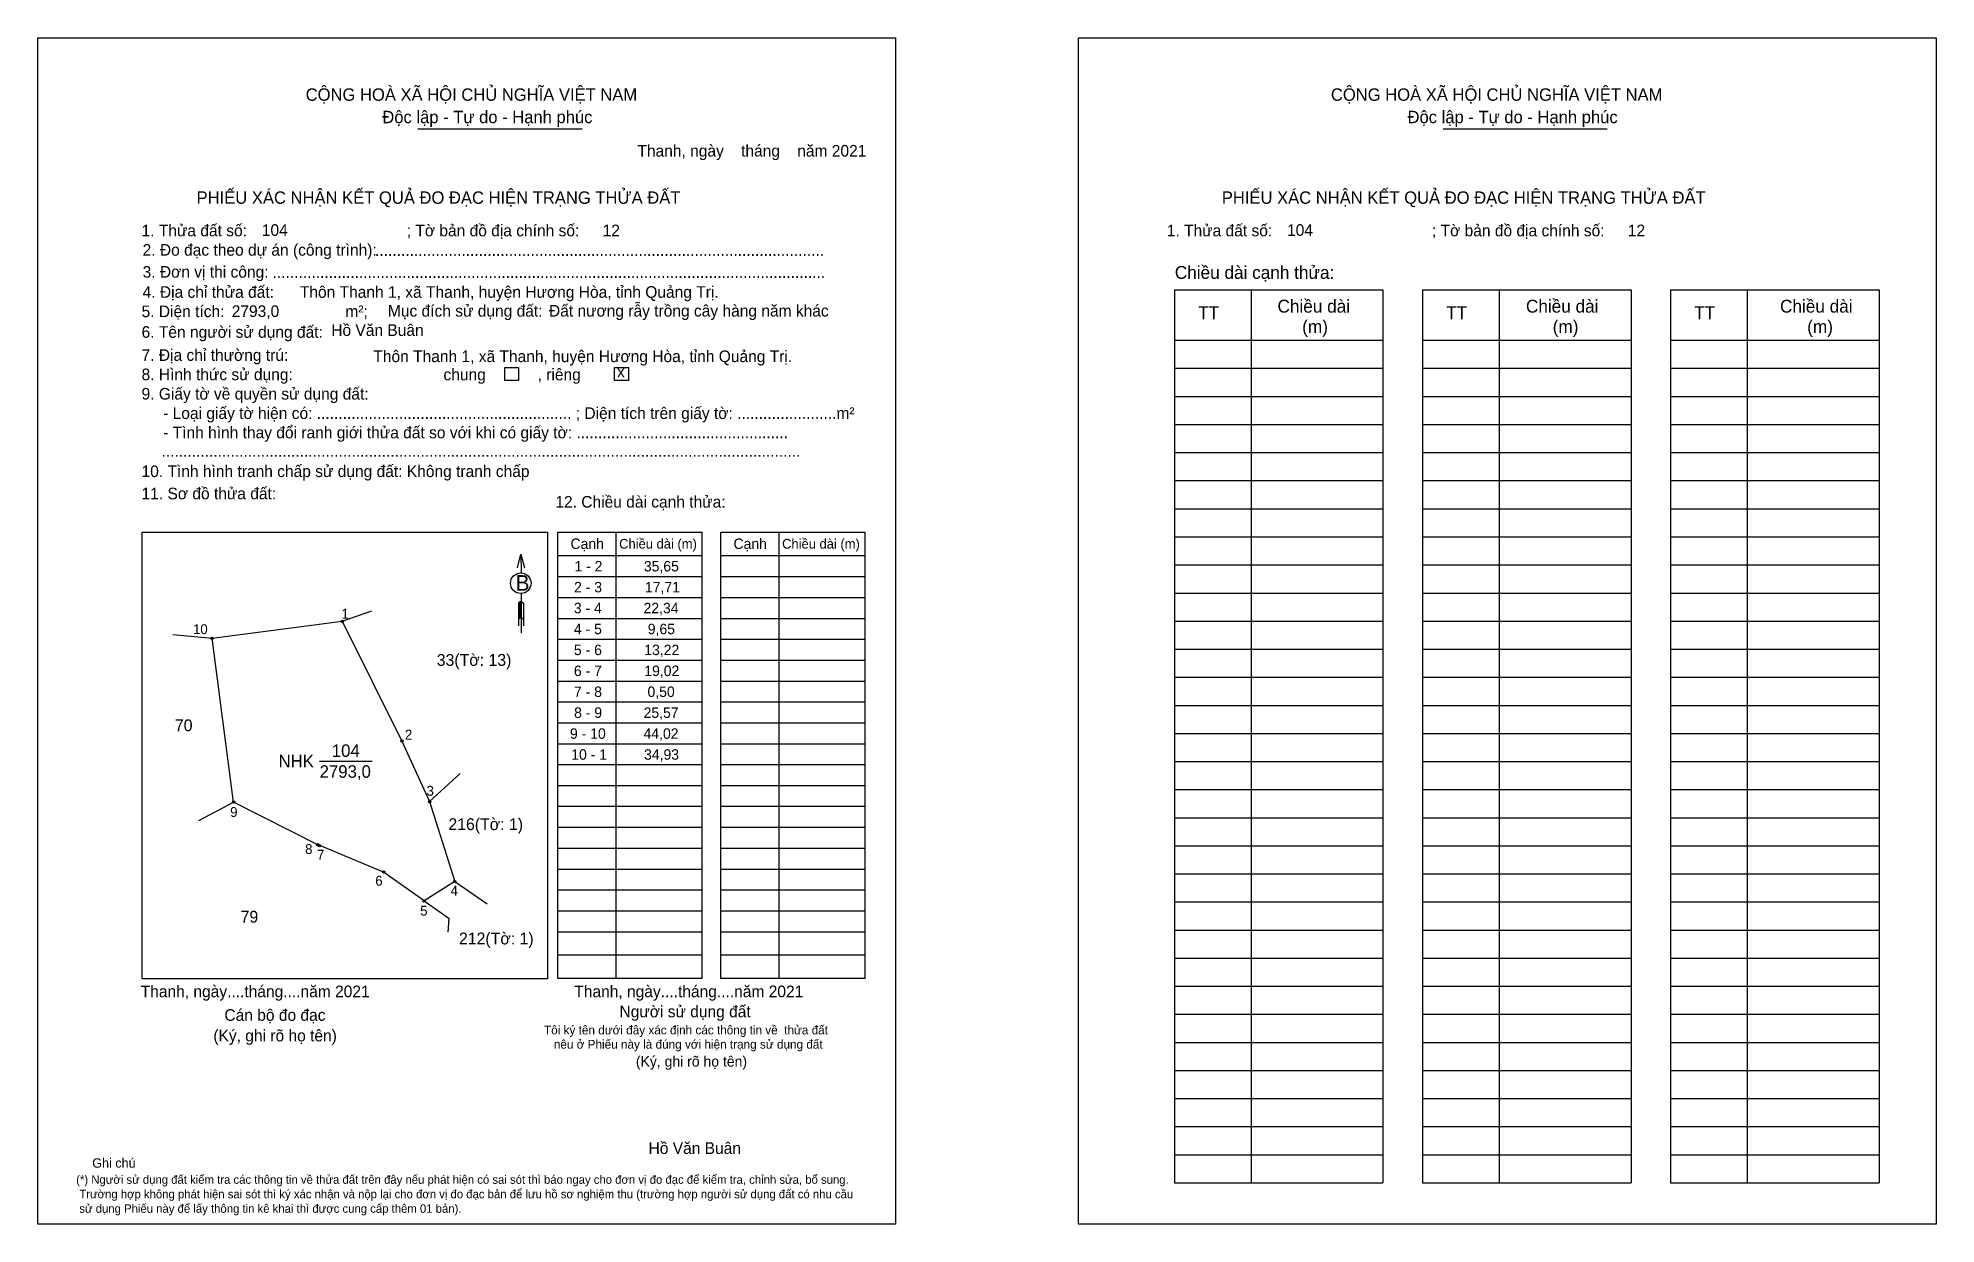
# Model space of a CAD drawing. Extents: x 544936 to 545441, y 1823204 to 1823520.
import ezdxf

# ---------------------------------------------------------------- set-up
doc = ezdxf.new("R2010")
doc.units = 0
for name, color, linetype in [('CanhThua', 7, 'Continuous'), ('kqddKhungInTrang1', 7, 'Continuous'), ('kqddKhungInTrang2', 7, 'Continuous'), ('kqddNoiDung', 7, 'Continuous'), ('kqddTemplate', 7, 'Continuous'), ('Level 1', 7, 'Continuous'), ('MocDinhThua', 7, 'Continuous'), ('NhanDiaChinhThua', 7, 'Continuous'), ('NhanTuCan', 7, 'Continuous'), ('RauThua', 7, 'Continuous'), ('SoHieuDinhThua', 7, 'Continuous')]:
    doc.layers.add(name, color=color, linetype=linetype)

msp = doc.modelspace()

# ---------------------------------------------------------------- linework, layer by layer
at = {"layer": 'CanhThua'}
for p, q in [((544982.42, 1823360.28), (545017.06, 1823364.79)), ((545017.06, 1823364.79), (545032.97, 1823332.89)), ((544988.14, 1823316.63), (544982.42, 1823360.28)), ((545032.97, 1823332.89), (545040.32, 1823316.78)), ((545010.95, 1823305.07), (544988.14, 1823316.63)), ((545040.32, 1823316.78), (545047.01, 1823295.46)), ((545028.07, 1823297.99), (545010.52, 1823305.32)), ((545010.52, 1823305.32), (545010.95, 1823305.07)), ((545038.84, 1823290.33), (545028.07, 1823297.99)), ((545047.01, 1823295.46), (545038.84, 1823290.33))]:
    msp.add_line(p, q, dxfattribs=at)
at = {"layer": 'kqddKhungInTrang1'}
msp.add_lwpolyline([(544936.06, 1823520.09), (545164.38, 1823520.09), (545164.38, 1823204.29), (544936.06, 1823204.29)], close=True, dxfattribs=at)
at = {"layer": 'kqddKhungInTrang2'}
msp.add_lwpolyline([(545213.08, 1823520.09), (545441.41, 1823520.09), (545441.41, 1823204.29), (545213.08, 1823204.29)], close=True, dxfattribs=at)
at = {"layer": 'kqddTemplate'}
for p, q in [((545037.19, 1823495.92), (545080.91, 1823495.92)), ((545310.15, 1823495.92), (545353.87, 1823495.92)), ((545238.64, 1823453), (545294.16, 1823453)), ((545238.64, 1823453), (545238.64, 1823215.26)), ((545259.07, 1823453), (545259.07, 1823215.26)), ((545294.16, 1823453), (545294.16, 1823215.26)), ((545304.68, 1823453), (545304.68, 1823215.26)), ((545304.68, 1823453), (545360.2, 1823453)), ((545325.11, 1823453), (545325.11, 1823215.26)), ((545360.2, 1823453), (545360.2, 1823215.26)), ((545370.72, 1823453), (545370.72, 1823215.26)), ((545370.72, 1823453), (545426.23, 1823453)), ((545391.15, 1823453), (545391.15, 1823215.26)), ((545426.23, 1823453), (545426.23, 1823215.26)), ((545238.64, 1823439.62), (545294.16, 1823439.62)), ((545304.68, 1823439.62), (545360.2, 1823439.62)), ((545370.72, 1823439.62), (545426.23, 1823439.62)), ((545238.64, 1823432.14), (545294.16, 1823432.14)), ((545304.68, 1823432.14), (545360.2, 1823432.14)), ((545370.72, 1823432.14), (545426.23, 1823432.14)), ((545238.64, 1823424.66), (545294.16, 1823424.66)), ((545304.68, 1823424.66), (545360.2, 1823424.66)), ((545370.72, 1823424.66), (545426.23, 1823424.66)), ((545238.64, 1823417.18), (545294.16, 1823417.18)), ((545304.68, 1823417.18), (545360.2, 1823417.18)), ((545370.72, 1823417.18), (545426.23, 1823417.18)), ((545238.64, 1823409.7), (545294.16, 1823409.7)), ((545304.68, 1823409.7), (545360.2, 1823409.7)), ((545370.72, 1823409.7), (545426.23, 1823409.7)), ((545238.64, 1823402.23), (545294.16, 1823402.23)), ((545304.68, 1823402.23), (545360.2, 1823402.23)), ((545370.72, 1823402.23), (545426.23, 1823402.23)), ((545238.64, 1823394.75), (545294.16, 1823394.75)), ((545304.68, 1823394.75), (545360.2, 1823394.75)), ((545370.72, 1823394.75), (545426.23, 1823394.75)), ((545074.46, 1823388.49), (545112.92, 1823388.49)), ((545074.46, 1823269.65), (545074.46, 1823388.49)), ((545089.93, 1823388.49), (545089.93, 1823269.65)), ((545112.92, 1823269.65), (545112.92, 1823388.49)), ((545117.85, 1823388.49), (545156.31, 1823388.49)), ((545117.85, 1823269.65), (545117.85, 1823388.49)), ((545133.32, 1823388.49), (545133.32, 1823269.65)), ((545156.31, 1823269.65), (545156.31, 1823388.49)), ((545064.66, 1823382.65), (545064.67, 1823377.66)), ((545238.64, 1823387.27), (545294.16, 1823387.27)), ((545304.68, 1823387.27), (545360.2, 1823387.27)), ((545370.72, 1823387.27), (545426.23, 1823387.27)), ((545074.46, 1823382.27), (545112.92, 1823382.27)), ((545117.85, 1823382.27), (545156.31, 1823382.27)), ((545238.64, 1823379.79), (545294.16, 1823379.79)), ((545304.68, 1823379.79), (545360.2, 1823379.79)), ((545370.72, 1823379.79), (545426.23, 1823379.79)), ((545074.46, 1823376.7), (545112.92, 1823376.7)), ((545117.85, 1823376.7), (545156.31, 1823376.7)), ((545238.64, 1823372.31), (545294.16, 1823372.31)), ((545304.68, 1823372.31), (545360.2, 1823372.31)), ((545370.72, 1823372.31), (545426.23, 1823372.31)), ((545064.68, 1823370.17), (545064.04, 1823369.56)), ((545064.68, 1823369.88), (545064.04, 1823369.27)), ((545064.68, 1823369.6), (545064.04, 1823368.99)), ((545064.04, 1823369.56), (545064.04, 1823363.54)), ((545064.68, 1823369.32), (545064.04, 1823368.7)), ((545064.68, 1823369.03), (545064.04, 1823368.42)), ((545064.68, 1823368.75), (545064.04, 1823368.13)), ((545064.68, 1823368.46), (545064.04, 1823367.85)), ((545064.68, 1823368.18), (545064.04, 1823367.56)), ((545064.68, 1823367.89), (545064.04, 1823367.28)), ((545064.68, 1823367.61), (545064.04, 1823366.99)), ((545064.68, 1823367.32), (545064.04, 1823366.71)), ((545064.68, 1823372.18), (545064.69, 1823361.69)), ((545064.68, 1823370.17), (545065.33, 1823369.56)), ((545065.33, 1823369.56), (545065.33, 1823363.54)), ((545074.46, 1823371.13), (545112.92, 1823371.13)), ((545117.85, 1823371.13), (545156.31, 1823371.13)), ((545064.68, 1823367.04), (545064.04, 1823366.42)), ((545064.68, 1823366.75), (545064.04, 1823366.14)), ((545064.68, 1823366.47), (545064.04, 1823365.85)), ((545064.69, 1823366.19), (545064.04, 1823365.57)), ((545064.69, 1823365.9), (545064.04, 1823365.28)), ((545064.69, 1823365.9), (545065.33, 1823365.28)), ((545074.46, 1823365.56), (545112.92, 1823365.56)), ((545117.85, 1823365.56), (545156.31, 1823365.56)), ((545238.64, 1823364.83), (545294.16, 1823364.83)), ((545304.68, 1823364.83), (545360.2, 1823364.83)), ((545370.72, 1823364.83), (545426.23, 1823364.83)), ((545074.46, 1823359.99), (545112.92, 1823359.99)), ((545117.85, 1823359.99), (545156.31, 1823359.99)), ((545238.64, 1823357.35), (545294.16, 1823357.35)), ((545304.68, 1823357.35), (545360.2, 1823357.35)), ((545370.72, 1823357.35), (545426.23, 1823357.35)), ((545074.46, 1823354.43), (545112.92, 1823354.43)), ((545117.85, 1823354.43), (545156.31, 1823354.43)), ((545074.46, 1823348.86), (545112.92, 1823348.86)), ((545117.85, 1823348.86), (545156.31, 1823348.86)), ((545238.64, 1823349.88), (545294.16, 1823349.88)), ((545304.68, 1823349.88), (545360.2, 1823349.88)), ((545370.72, 1823349.87), (545426.23, 1823349.87)), ((545074.46, 1823343.29), (545112.92, 1823343.29)), ((545117.85, 1823343.29), (545156.31, 1823343.29)), ((545238.64, 1823342.4), (545294.16, 1823342.4)), ((545304.68, 1823342.4), (545360.2, 1823342.4)), ((545370.72, 1823342.4), (545426.23, 1823342.4)), ((545074.46, 1823337.72), (545112.92, 1823337.72)), ((545117.85, 1823337.72), (545156.31, 1823337.72)), ((545074.46, 1823332.15), (545112.92, 1823332.15)), ((545117.85, 1823332.15), (545156.31, 1823332.15)), ((545238.64, 1823334.92), (545294.16, 1823334.92)), ((545304.68, 1823334.92), (545360.2, 1823334.92)), ((545370.72, 1823334.92), (545426.23, 1823334.92)), ((545238.64, 1823327.44), (545294.16, 1823327.44)), ((545304.68, 1823327.44), (545360.2, 1823327.44)), ((545370.72, 1823327.44), (545426.23, 1823327.44)), ((545112.92, 1823326.58), (545074.46, 1823326.58)), ((545156.31, 1823326.58), (545117.85, 1823326.58)), ((545112.92, 1823321.01), (545074.46, 1823321.01)), ((545156.31, 1823321.01), (545117.85, 1823321.01)), ((545238.64, 1823319.96), (545294.16, 1823319.96)), ((545304.68, 1823319.96), (545360.2, 1823319.96)), ((545370.72, 1823319.96), (545426.23, 1823319.96)), ((545112.92, 1823315.44), (545074.46, 1823315.44)), ((545156.31, 1823315.44), (545117.85, 1823315.44)), ((545238.64, 1823312.48), (545294.16, 1823312.48)), ((545304.68, 1823312.48), (545360.2, 1823312.48)), ((545370.72, 1823312.48), (545426.23, 1823312.48)), ((545112.92, 1823309.87), (545074.46, 1823309.87)), ((545156.31, 1823309.87), (545117.85, 1823309.87)), ((545112.92, 1823304.3), (545074.46, 1823304.3)), ((545156.31, 1823304.3), (545117.85, 1823304.3)), ((545238.64, 1823305), (545294.16, 1823305)), ((545304.68, 1823305), (545360.2, 1823305)), ((545370.72, 1823305), (545426.23, 1823305)), ((545112.92, 1823298.73), (545074.46, 1823298.73)), ((545156.31, 1823298.73), (545117.85, 1823298.73)), ((545238.64, 1823297.52), (545294.16, 1823297.52)), ((545304.68, 1823297.52), (545360.2, 1823297.52)), ((545370.72, 1823297.52), (545426.23, 1823297.52)), ((545112.92, 1823293.16), (545074.46, 1823293.16)), ((545156.31, 1823293.16), (545117.85, 1823293.16)), ((545112.92, 1823287.6), (545074.46, 1823287.6)), ((545156.31, 1823287.6), (545117.85, 1823287.6)), ((545238.64, 1823290.05), (545294.16, 1823290.05)), ((545304.68, 1823290.05), (545360.2, 1823290.05)), ((545370.72, 1823290.05), (545426.23, 1823290.05)), ((545112.92, 1823282.03), (545074.46, 1823282.03)), ((545156.31, 1823282.03), (545117.85, 1823282.03)), ((545238.64, 1823282.57), (545294.16, 1823282.57)), ((545304.68, 1823282.57), (545360.2, 1823282.57)), ((545370.72, 1823282.57), (545426.23, 1823282.57)), ((545112.92, 1823275.84), (545074.46, 1823275.84)), ((545156.31, 1823275.84), (545117.85, 1823275.84)), ((545238.64, 1823275.09), (545294.16, 1823275.09)), ((545304.68, 1823275.09), (545360.2, 1823275.09)), ((545370.72, 1823275.09), (545426.23, 1823275.09)), ((545112.92, 1823269.65), (545074.46, 1823269.65)), ((545156.31, 1823269.65), (545117.85, 1823269.65)), ((545238.64, 1823267.61), (545294.16, 1823267.61)), ((545304.68, 1823267.61), (545360.2, 1823267.61)), ((545370.72, 1823267.61), (545426.23, 1823267.61)), ((545238.64, 1823260.13), (545294.16, 1823260.13)), ((545304.68, 1823260.13), (545360.2, 1823260.13)), ((545370.72, 1823260.13), (545426.23, 1823260.13)), ((545238.64, 1823252.65), (545294.16, 1823252.65)), ((545304.68, 1823252.65), (545360.2, 1823252.65)), ((545370.72, 1823252.65), (545426.23, 1823252.65)), ((545238.64, 1823245.17), (545294.16, 1823245.17)), ((545304.68, 1823245.17), (545360.2, 1823245.17)), ((545370.72, 1823245.17), (545426.23, 1823245.17)), ((545238.64, 1823237.7), (545294.16, 1823237.7)), ((545304.68, 1823237.7), (545360.2, 1823237.7)), ((545370.72, 1823237.69), (545426.23, 1823237.69)), ((545238.64, 1823230.22), (545294.16, 1823230.22)), ((545304.68, 1823230.22), (545360.2, 1823230.22)), ((545370.72, 1823230.22), (545426.23, 1823230.22)), ((545238.64, 1823222.74), (545294.16, 1823222.74)), ((545304.68, 1823222.74), (545360.2, 1823222.74)), ((545370.72, 1823222.74), (545426.23, 1823222.74)), ((545238.64, 1823215.26), (545294.16, 1823215.26)), ((545304.68, 1823215.26), (545360.2, 1823215.26)), ((545370.72, 1823215.26), (545426.23, 1823215.26))]:
    msp.add_line(p, q, dxfattribs=at)
for points in [[(545060.33, 1823432.39), (545064.04, 1823432.39), (545064.04, 1823428.92), (545060.33, 1823428.92)], [(545089.55, 1823432.39), (545093.26, 1823432.39), (545093.26, 1823428.92), (545089.55, 1823428.92)], [(544963.83, 1823388.49), (545071.72, 1823388.49), (545071.72, 1823269.55), (544963.83, 1823269.55)]]:
    msp.add_lwpolyline(points, close=True, dxfattribs=at)
msp.add_lwpolyline([(545063.76, 1823379.04), (545064.66, 1823382.65), (545065.57, 1823379.04)], dxfattribs=at)
msp.add_circle((545064.6, 1823374.92), 2.74, dxfattribs=at)
at = {"layer": 'Level 1'}
msp.add_line((545017.06, 1823364.79), (545024.95, 1823367.6), dxfattribs=at)
at = {"layer": 'MocDinhThua'}
for centre in [(545017.06, 1823364.79), (544982.42, 1823360.28), (545032.97, 1823332.89), (544988.14, 1823316.63), (545040.32, 1823316.78), (545010.52, 1823305.32), (545010.95, 1823305.07), (545028.07, 1823297.99), (545047.01, 1823295.46), (545038.84, 1823290.33)]:
    msp.add_circle(centre, 0.315, dxfattribs=at)
at = {"layer": 'NhanDiaChinhThua'}
msp.add_line((545011.05, 1823327.56), (545025.07, 1823327.56), dxfattribs=at)
at = {"layer": 'RauThua'}
for p, q in [((544971.98, 1823361.24), (544982.42, 1823360.28)), ((545040.32, 1823316.78), (545048.45, 1823324.28)), ((544978.88, 1823311.71), (544988.14, 1823316.63)), ((545047.01, 1823295.46), (545055.67, 1823289.56)), ((545038.84, 1823290.33), (545045.5, 1823285.64)), ((545045.29, 1823281.97), (545045.5, 1823285.64))]:
    msp.add_line(p, q, dxfattribs=at)

# ---------------------------------------------------------------- texts
at = {"layer": 'kqddNoiDung'}
for s, height, p in [('Thanh, ngày    tháng    năm 2021  ', 3.094, (545095.66, 1823488.51)), ('104', 3.094, (544995.66, 1823467.4)), ('12', 3.094, (545086.4, 1823467.3)), ('104', 3.094, (545268.62, 1823467.4)), ('12', 3.094, (545359.36, 1823467.3)), ('........................................................................................................', 3.09398, (545025.81, 1823462.07)), ('................................................................................................................................', 3.09398, (544998.52, 1823456.21)), ('2793,0', 3.094, (544987.64, 1823445.8)), ('Đất nương rẫy trồng cây hàng năm khác', 3.094, (545072.11, 1823445.92)), ('Hồ Văn Buân', 3.094, (545014.14, 1823440.76)), ('Thôn Thanh 1, xã Thanh, huyện Hương Hòa, tỉnh Quảng Trị.', 3.094, (545025.35, 1823433.79)), ('x', 3.09, (545090.23, 1823429.73)), ('1 - 2', 2.785, (545078.9, 1823378.05)), ('35,65', 2.785, (545097.38, 1823378.05)), ('2 - 3', 2.785, (545078.79, 1823372.48)), ('17,71', 2.785, (545097.66, 1823372.48)), ('3 - 4', 2.785, (545078.73, 1823366.91)), ('22,34', 2.785, (545097.28, 1823366.91)), ('4 - 5', 2.785, (545078.74, 1823361.34)), ('9,65', 2.785, (545098.41, 1823361.34)), ('5 - 6', 2.785, (545078.75, 1823355.77)), ('13,22', 2.785, (545097.49, 1823355.77)), ('6 - 7', 2.785, (545078.75, 1823350.2)), ('19,02', 2.785, (545097.49, 1823350.2)), ('7 - 8', 2.785, (545078.77, 1823344.63)), ('0,50', 2.785, (545098.34, 1823344.63)), ('8 - 9', 2.785, (545078.79, 1823339.06)), ('25,57', 2.785, (545097.3, 1823339.06)), ('9 - 10', 2.785, (545077.7, 1823333.49)), ('44,02', 2.785, (545097.28, 1823333.49)), ('10 - 1', 2.785, (545078.04, 1823327.92)), ('34,93', 2.785, (545097.42, 1823327.92)), ('Thanh, ngày....tháng....năm 2021', 3.094, (544963.41, 1823264.69)), ('Thanh, ngày....tháng....năm 2021', 3.094, (545078.86, 1823264.69)), ('Hồ Văn Buân', 3.094, (545098.62, 1823222.96))]:
    msp.add_text(s, height=height, dxfattribs=at).set_placement(p)
at = {"layer": 'kqddTemplate'}
for s, height, p in [('CỘNG HOÀ XÃ HỘI CHỦ NGHĨA VIỆT NAM', 3.3002, (545007.33, 1823503.37)), ('CỘNG HOÀ XÃ HỘI CHỦ NGHĨA VIỆT NAM', 3.3002, (545280.29, 1823503.37)), ('Độc lập - Tự do - Hạnh phúc', 3.3002, (545027.74, 1823497.4)), ('Độc lập - Tự do - Hạnh phúc', 3.3002, (545300.7, 1823497.4)), ('PHIẾU XÁC NHẬN KẾT QUẢ ĐO ĐẠC HIỆN TRẠNG THỬA ĐẤT', 3.3002, (544978.29, 1823475.94)), ('PHIẾU XÁC NHẬN KẾT QUẢ ĐO ĐẠC HIỆN TRẠNG THỬA ĐẤT', 3.3002, (545251.25, 1823475.94)), ('1. Thửa đất số:                                     ; Tờ bản đồ địa chính số:', 3.094, (544963.64, 1823467.28)), ('1. Thửa đất số:                                     ; Tờ bản đồ địa chính số:', 3.094, (545236.6, 1823467.28)), ('2. Đo đạc theo dự án (công trình): ', 3.094, (544963.92, 1823462.12)), ('3. Đơn vị thi công: ', 3.094, (544963.92, 1823456.27)), ('Chiều dài cạnh thửa:', 3.4188, (545238.74, 1823455.95)), ('4. Địa chỉ thửa đất:      Thôn Thanh 1, xã Thanh, huyện Hương Hòa, tỉnh Quảng Trị.', 3.094, (544963.92, 1823450.91)), ('5. Diện tích:                            m²; ', 3.094, (544963.64, 1823445.76)), ('Mục đích sử dụng đất:', 3.094, (545029.22, 1823445.89)), ('TT', 3.419, (545244.95, 1823445.2)), ('Chiều dài', 3.419, (545266.08, 1823446.96)), ('TT', 3.419, (545310.99, 1823445.2)), ('Chiều dài', 3.419, (545332.22, 1823446.96)), ('TT', 3.419, (545377.02, 1823445.2)), ('Chiều dài', 3.419, (545399.87, 1823446.96)), ('6. Tên người sử dụng đất:', 3.094, (544963.64, 1823440.26)), ('(m)', 3.419, (545272.65, 1823441.53)), ('(m)', 3.419, (545339.35, 1823441.53)), ('(m)', 3.419, (545407.11, 1823441.52)), ('7. Địa chỉ thường trú:', 3.094, (544963.64, 1823434.12)), ('8. Hình thức sử dụng:', 3.094, (544963.64, 1823428.97)), ('chung            , riêng', 3.094, (545044.02, 1823428.94)), ('9. Giấy tờ về quyền sử dụng đất:', 3.094, (544963.64, 1823423.81)), ('     - Loại giấy tờ hiện có: ........................................................... ; Diện tích trên giấy tờ: .......................m²', 3.09398, (544963.64, 1823418.65)), ('     - Tình hình thay đổi ranh giới thửa đất so với khi có giấy tờ: .................................................', 3.09398, (544963.64, 1823413.5)), ('....................................................................................................................................................', 3.09398, (544968.94, 1823408.6)), ('10. Tình hình tranh chấp sử dụng đất: Không tranh chấp', 3.094, (544963.64, 1823403.18)), ('11. Sơ đồ thửa đất:', 3.094, (544963.64, 1823397.26)), ('12. Chiều dài cạnh thửa:', 3.094, (545073.81, 1823395.04)), ('Cạnh', 2.785, (545077.84, 1823384.04)), ('Chiều dài (m)', 2.5783, (545090.79, 1823384.13)), ('Cạnh', 2.785, (545121.23, 1823384.04)), ('Chiều dài (m)', 2.5783, (545134.18, 1823384.13)), ('B', 4.13, (545063.25, 1823372.93)), ('Cán bộ đo đạc', 3.094, (544985.7, 1823258.4)), ('Người sử dụng đất', 3.094, (545090.89, 1823259.33)), ('(Ký, ghi rõ họ tên)', 3.094, (544982.75, 1823252.93)), ('Tôi ký tên dưới đây xác định các thông tin về  thửa đất ', 2.339, (545070.79, 1823254.79)), ('nêu ở Phiếu này là đúng với hiện trạng sử dụng đất', 2.339, (545073.4, 1823250.99)), ('(Ký, ghi rõ họ tên)', 2.7846, (545095.25, 1823246.21)), ('Ghi chú', 2.506, (544950.5, 1823219.29)), ('(*) Người sử dụng đất kiểm tra các thông tin về thửa đất trên đây nếu phát hiện có sai sót thì báo ngay cho đơn vị đo đạc để kiểm tra, chỉnh sửa, bổ sung.', 2.25551, (544946.23, 1823215.01)), (' Trường hợp không phát hiện sai sót thì ký xác nhận và nộp lại cho đơn vị đo đạc bản để lưu hồ sơ nghiệm thu (trường hợp người sử dụng đất có nhu cầu', 2.25551, (544946.23, 1823211.15)), (' sử dụng Phiếu này để lấy thông tin kê khai thì được cung cấp thêm 01 bản).', 2.2555, (544946.23, 1823207.29))]:
    msp.add_text(s, height=height, dxfattribs=at).set_placement(p)
at = {"layer": 'NhanDiaChinhThua'}
for s, p in [('104', (545014.29, 1823328.67)), ('NHK', (545000.11, 1823325.89)), ('2793,0', (545011.05, 1823323.11))]:
    msp.add_text(s, height=3.335, dxfattribs=at).set_placement(p)
at = {"layer": 'NhanTuCan'}
for s, p in [('33(Tờ: 13)', (545042.23, 1823352.91)), ('70', (544972.52, 1823335.51)), ('216(Tờ: 1)', (545045.33, 1823309.18)), ('79', (544990.01, 1823284.55)), ('212(Tờ: 1)', (545048.15, 1823278.75))]:
    msp.add_text(s, height=3.153, dxfattribs=at).set_placement(p)
at = {"layer": 'SoHieuDinhThua'}
for s, height, p in [('1', 2.63, (545016.87, 1823365.5)), ('10', 2.628, (544977.34, 1823361.37)), ('2', 2.63, (545033.75, 1823333.28)), ('3', 2.63, (545039.52, 1823318.33)), ('9', 2.63, (544987.23, 1823312.69)), ('8', 2.63, (545007.19, 1823302.82)), ('7', 2.63, (545010.36, 1823301.31)), ('6', 2.63, (545025.86, 1823294.38)), ('4', 2.63, (545045.91, 1823291.75)), ('5', 2.63, (545037.82, 1823286.39))]:
    msp.add_text(s, height=height, dxfattribs=at).set_placement(p)

doc.saveas('drawing.dxf')
